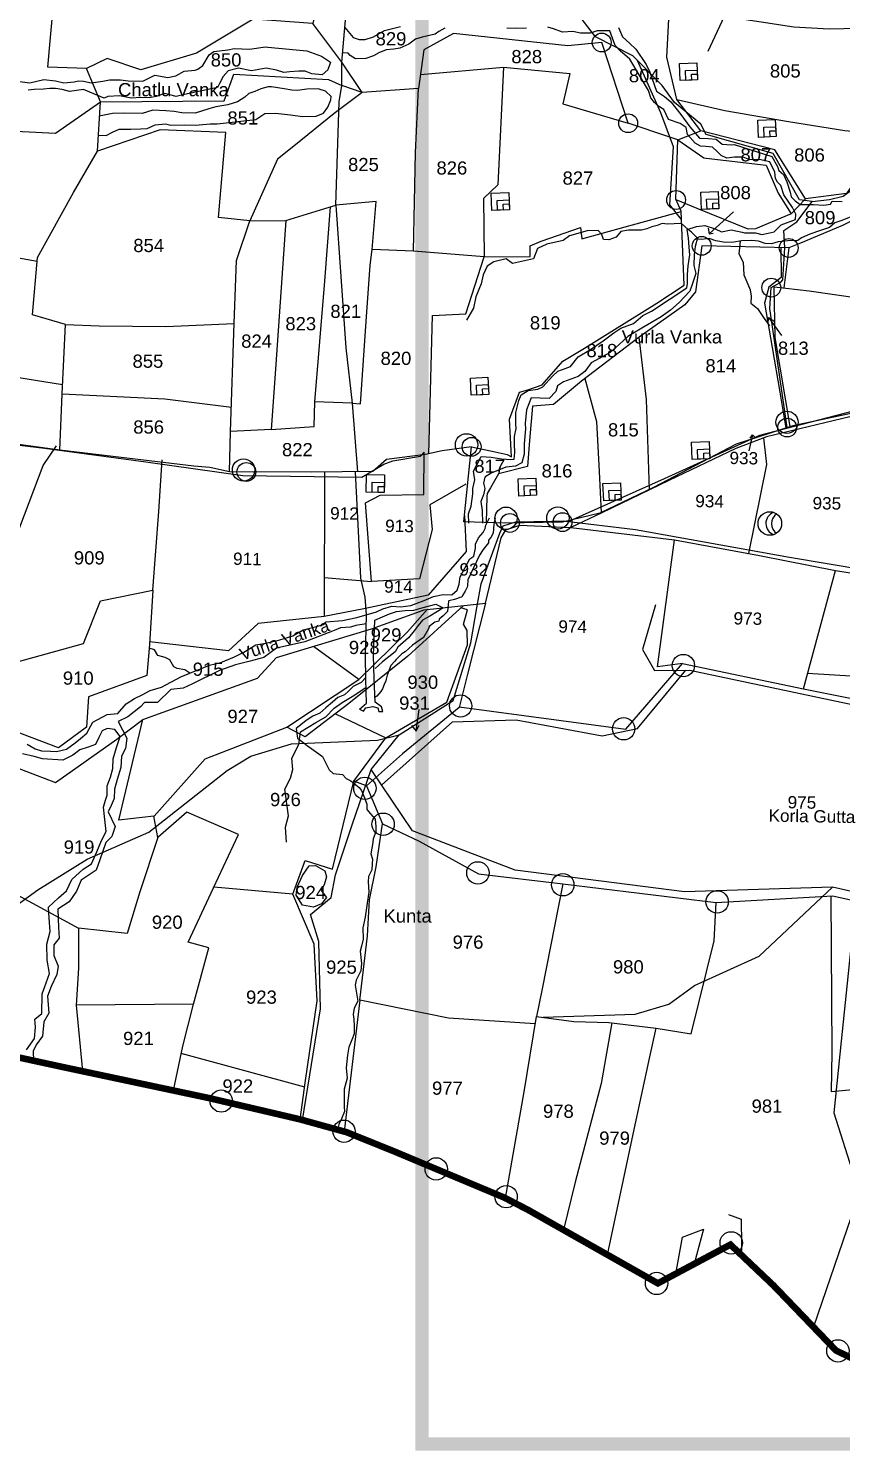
# Model space of a CAD drawing. Header units: inches. Extents: x 206739 to 240559, y 1587423 to 1599564.
# Drawn here: x 208575 to 209807, y 1587526 to 1589680 of the extents above; entities that cross this region are included whole.
import ezdxf

# ---------------------------------------------------------------- set-up
doc = ezdxf.new("R2010")
doc.units = ezdxf.units.IN
doc.header["$MEASUREMENT"] = 0
doc.linetypes.add('DASHED2', pattern=[0.375, 0.25, -0.125])
for name, color, linetype in [('BOUNDRY STONES', 240, 'Continuous'), ('PLOTS', 7, 'Continuous'), ('PLOTS NO', 7, 'Continuous'), ('ROADS', 1, 'Continuous'), ('STREAMS', 4, 'Continuous'), ('text2', 7, 'Continuous'), ('VILLAGE BOUNDRY', 5, 'Continuous'), ('wells', 7, 'Continuous')]:
    doc.layers.add(name, color=color, linetype=linetype)
doc.styles.get("Standard").update_dxf_attribs({"font": 'arial.ttf'})

msp = doc.modelspace()

# ---------------------------------------------------------------- linework, layer by layer
at = {"layer": 'BOUNDRY STONES'}
for centre in [(209443.31655, 1589658.53148), (209483.49369, 1589536.32934), (209556.03498, 1589420.14127), (209594.83243, 1589350.61567), (209726.61976, 1589347.37685), (209700.24168, 1589287.30927), (209724.22614, 1589075.32678), (209246.30889, 1589046.11626), (208905.15873, 1589008.13239), (209304.32241, 1588930.87514), (209384.04534, 1588932.12122)]:
    msp.add_circle(centre, 14.25059, dxfattribs=at)
at = {"layer": 'BOUNDRY STONES', "color": 1}
for centre in [(209723.98059, 1589083.34095), (209238.57853, 1589049.12945), (208900.86866, 1589011.08312), (209298.43428, 1588937.96205), (209376.94263, 1588938.3161), (209567.04369, 1588714.85531), (209229.64064, 1588653.67605), (209476.57394, 1588619.09567), (209084.60162, 1588528.97599), (209112.23298, 1588474.48216), (209255.80735, 1588400.80213), (209384.35941, 1588382.8108), (209618.1778, 1588356.85166), (208867.09869, 1588055.2576), (209052.98101, 1588009.45584), (209192.65374, 1587952.4132), (209298.59899, 1587910.35304), (209639.54952, 1587840.4038), (209526.49209, 1587779.03183), (209801.15881, 1587676.77857)]:
    msp.add_circle(centre, 16.92669, dxfattribs=at)
at = {"layer": 'PLOTS'}
for points in [[(209049.58039, 1589628.85845), (209062.16619, 1589774.32304), (209132.99594, 1589747.4934), (209230.25174, 1589717.61913), (209239.88215, 1589850.30497), (209197.99356, 1589906.04427), (209143.90345, 1589978.0196), (209111.15096, 1590024.66644)], [(208808.65529, 1589826.99449), (208904.90059, 1589825.76481), (208954.75218, 1589802.10459), (209016.0069, 1589729.72395), (209005.95572, 1589687.49154), (208915.58647, 1589693.81201), (208829.81142, 1589642.54941), (208745.0263, 1589617.40774), (208694.45141, 1589634.12647), (208662.75835, 1589619.36532), (208604.27498, 1589621.10979), (208617.54317, 1589767.79387)], [(209893.90533, 1589569.67118), (209872.73362, 1589519.77912), (209837.71744, 1589464.07262), (209814.35965, 1589430.12069), (209751.80721, 1589421.61628), (209705.36512, 1589495.79669), (209593.71869, 1589524.58337), (209557.32809, 1589572.2311), (209542.1451, 1589636.35832), (209546.3256, 1589723.26633)], [(208684.29643, 1589568.52605), (208871.31355, 1589570.01336), (208886.14649, 1589610.49838), (209029.58667, 1589602.61855), (209049.46245, 1589593.67689), (209049.58039, 1589628.85845), (209005.95572, 1589687.49154)], [(209558.84828, 1589511.35166), (209545.23832, 1589515.65484), (209483.49369, 1589536.32934), (209443.31655, 1589658.53148), (209392.22051, 1589653.73908), (209218.67782, 1589672.04079), (209174.13448, 1589647.32707), (209165.87439, 1589588.86381), (209080.641, 1589582.69446), (209049.58039, 1589628.85845)], [(208428.09933, 1589591.71576), (208415.56153, 1589516.3548), (208515.48641, 1589526.4276), (208616.02474, 1589521.20192), (208684.29643, 1589568.52605), (208662.75835, 1589619.36532)], [(209168.90486, 1589610.31288), (209294.60082, 1589621.19675), (209395.02558, 1589611.87464), (209384.60375, 1589565.92723), (209483.49369, 1589536.32934)], [(209294.60082, 1589621.19675), (209285.88333, 1589442.93654), (209264.47841, 1589422.33665), (209265.54965, 1589334.05741), (209335.23016, 1589334.39133), (209335.15138, 1589350.8305), (209351.4739, 1589357.56943), (209411.0065, 1589378.27796), (209413.4845, 1589361.18696), (209478.8219, 1589379.21078), (209563.83225, 1589402.66153)], [(209080.641, 1589582.69446), (209038.10765, 1589550.81707), (208977.07057, 1589501.72014), (208952.10609, 1589481.63924), (208910.52969, 1589388.31843), (208964.87926, 1589388.79258), (209024.01993, 1589406.98384), (209040.72751, 1589412.12298), (209045.74088, 1589568.95658), (209049.46245, 1589593.67689)], [(209080.641, 1589582.69446), (209049.46245, 1589593.67689)], [(209265.54965, 1589334.05741), (209158.0789, 1589342.77082), (209161.39531, 1589492.09386), (209165.87439, 1589588.86381)], [(208942.77606, 1589072.58307), (208881.23022, 1589069.28401), (208886.80128, 1589233.21675), (208890.03024, 1589328.23122), (208910.52969, 1589388.31843), (208862.96696, 1589393.31141), (208873.84386, 1589522.21214), (208774.45024, 1589526.42957), (208679.77868, 1589493.91059), (208684.29643, 1589568.52605)], [(209557.32809, 1589572.2311), (209630.09178, 1589555.45111), (209726.19979, 1589538.99325), (209811.56643, 1589525.51425), (209872.73362, 1589519.77912)], [(208588.05947, 1589326.99824), (208390.11137, 1589362.14763), (208395.91266, 1589397.92035), (208402.71759, 1589439.8818), (208415.56153, 1589516.3548)], [(209246.30889, 1589046.11626), (209281.72296, 1589038.57571), (209300.01429, 1589034.68102), (209306.46642, 1589031.10216), (209303.56062, 1589088.17362), (209318.89839, 1589129.00844), (209331.49004, 1589132.34021), (209352.99434, 1589140.06552), (209384.706, 1589176.11035), (209417.48331, 1589195.66726), (209462.85613, 1589224.01247), (209526.93483, 1589263.9768), (209568.06066, 1589291.05044), (209564.75112, 1589378.40766), (209563.82281, 1589402.91071), (209555.55661, 1589421.19966), (209558.84828, 1589511.35166), (209593.71869, 1589524.58337)], [(209558.84828, 1589511.35166), (209598.06316, 1589483.91036), (209601.55147, 1589483.21607), (209692.40223, 1589472.69621), (209710.77174, 1589430.43895), (209730.24127, 1589399.15215), (209751.80721, 1589421.61628)], [(208631.06793, 1589231.65004), (208581.01758, 1589245.95052), (208588.56897, 1589332.86221), (208643.26608, 1589431.48187), (208679.77868, 1589493.91059)], [(209065.29679, 1589112.24862), (209008.78983, 1589114.43364), (209023.75386, 1589296.89842), (209032.37372, 1589409.55341)], [(209158.0789, 1589342.77082), (209095.57567, 1589345.27669), (209101.90278, 1589417.55446), (209040.72751, 1589412.12298), (209055.90234, 1589195.90199), (209065.29679, 1589112.24862), (209078.19631, 1589111.36074), (209086.77114, 1589235.93928), (209092.65709, 1589321.45277), (209095.57567, 1589345.27669)], [(209730.24127, 1589399.15215), (209676.10677, 1589376.23352), (209665.37308, 1589375.67117), (209587.73133, 1589407.24969), (209556.03498, 1589420.14127)], [(208964.87926, 1589388.79258), (208948.91932, 1589156.73604), (208942.77606, 1589072.58307), (209007.55644, 1589076.77654), (209008.78983, 1589114.43364)], [(209833.43794, 1589394.2787), (209808.11317, 1589381.1736), (209744.31941, 1589354.71721), (209726.61976, 1589347.37685), (209719.15577, 1589286.93852)], [(209726.61976, 1589347.37685), (209594.83243, 1589350.61567), (209585.56523, 1589280.95953), (209569.11535, 1589261.04914), (209499.98077, 1589212.09089), (209412.66441, 1589145.68488), (209370.34951, 1589110.14901), (209338.56489, 1589107.59328), (209333.93106, 1589055.96445), (209330.7457, 1589016.35294), (209287.15089, 1589005.27034), (209274.93175, 1588984.08069), (209270.02871, 1588975.57814), (209269.31227, 1588970.89509), (209268.26337, 1588931.49891)], [(209714.51265, 1589347.67439), (209715.1753, 1589302.4351), (209696.65742, 1589288.19646), (209689.99219, 1589263.73966), (209701.51056, 1589196.6239), (209713.13883, 1589128.8678), (209722.06701, 1589074.62212)], [(209181.25968, 1589035.75548), (209186.93693, 1589244.88397), (209237.31212, 1589247.74691), (209265.54965, 1589334.05741)], [(209728.80663, 1589076.82167), (209706.14688, 1589211.68316), (209704.70862, 1589288.7227), (209757.44122, 1589282.21036), (209879.68523, 1589264.77522), (209943.83069, 1589259.00191), (209961.39446, 1589266.39884), (210026.28336, 1589257.28452), (210064.27229, 1589242.65297), (210092.88502, 1589204.24048), (210095.93383, 1589184.09109)], [(208626.08972, 1589126.57716), (208631.06793, 1589231.65004), (208681.91458, 1589229.241), (208783.28551, 1589228.54403), (208886.80128, 1589233.21675)], [(209515.86846, 1588981.43706), (209511.28463, 1589118.02837), (209499.98077, 1589212.09089)], [(208358.4341, 1589183.25817), (208626.74775, 1589140.466)], [(209417.97435, 1589149.7232), (209435.47658, 1589084.67611), (209439.37699, 1589008.81426), (209442.60315, 1588946.06637)], [(208622.79527, 1589041.27466), (208626.08972, 1589126.57716), (208781.59989, 1589118.77669), (208882.49126, 1589106.39108)], [(209854.28393, 1589103.47708), (209732.79553, 1589078.12348), (209646.84611, 1589050.073), (209521.93273, 1588984.3236), (209440.5133, 1588945.56869), (209384.04534, 1588932.12122), (209296.36379, 1588930.75074), (209234.50451, 1588932.39772), (209246.30889, 1589046.11626), (209201.93813, 1589040.09246), (209176.36358, 1589034.72859), (209117.37846, 1589027.05433), (209096.83525, 1589008.58537), (209003.78545, 1589007.71075), (208879.7564, 1589008.24099), (208849.5404, 1589015.00454), (208825.60028, 1589016.9271), (208622.79527, 1589041.27466), (208335.65403, 1589080.47838), (208119.00258, 1589102.05234), (208076.96116, 1589105.98489), (207837.93155, 1589111.86316), (207725.42084, 1589117.87449), (207725.42084, 1589117.87449)], [(209065.29679, 1589112.24862), (209073.59679, 1589008.36694)], [(209853.27485, 1589085.90014), (209831.65672, 1589094.66276), (209692.79227, 1589061.17632), (209646.70149, 1589043.75451), (209545.23165, 1588994.96715), (209443.48534, 1588946.39754), (209396.51771, 1588924.2163)], [(208879.7564, 1589008.24099), (208881.23022, 1589069.28401)], [(209666.25973, 1588884.75885), (209693.66917, 1589019.61381), (209688.95101, 1589059.72437)], [(208331.1389, 1588909.86816), (208443.21788, 1588908.30681), (208547.68893, 1588887.09262), (208597.1594, 1589017.66692), (208617.53849, 1589047.68872)], [(209023.06416, 1588848.30844), (209094.42406, 1588842.24314), (209085.35773, 1588961.16061), (209107.77925, 1588972.90864), (209173.75985, 1588973.85409), (209174.55508, 1589038.0974)], [(208547.68893, 1588887.09262), (208531.09889, 1588807.58531), (208521.55207, 1588767.16698), (208527.44814, 1588717.26481), (208536.29805, 1588714.37408), (208658.35561, 1588748.52366), (208684.39308, 1588812.83127), (208763.42582, 1588829.23132), (208772.68127, 1588948.42958), (208777.41185, 1589026.564)], [(209023.34058, 1589008.47124), (209022.96219, 1588789.22971)], [(209237.57456, 1588989.70073), (209183.21581, 1588958.4378), (209186.73641, 1588921.13217), (209167.39512, 1588846.23631), (209094.42406, 1588842.24314)], [(208515.11493, 1588630.38152), (208525.75838, 1588571.97455), (208615.94287, 1588537.51584), (208708.77252, 1588603.23606), (208748.19082, 1588633.06518), (208921.94336, 1588695.54195), (208950.7416, 1588727.15711), (209094.76863, 1588770.24876), (209174.36138, 1588799.47208), (209267.22126, 1588809.60529), (209290.88758, 1588908.4801), (209298.27219, 1588920.39381), (209319.16264, 1588927.6613), (209396.51771, 1588924.2163), (209553.823, 1588905.49168), (209682.41365, 1588881.78014), (209797.66451, 1588858.99919), (209922.7031, 1588839.17758)], [(209235.58975, 1588942.30274), (209237.78964, 1588887.41354), (209180.35804, 1588821.67439), (209082.8433, 1588800.60583), (209022.96219, 1588789.22971), (208922.87824, 1588778.34486), (208877.8545, 1588737.09774), (208758.49247, 1588750.9944)], [(209227.50086, 1588652.45153), (209480.03445, 1588618.66169), (209565.61628, 1588717.75241), (209527.78748, 1588712.96661), (209553.823, 1588905.49168)], [(209087.0913, 1588532.53188), (209111.1432, 1588475.02185), (209166.88919, 1588448.79188), (209256.85983, 1588399.22742), (209384.42829, 1588384.00553), (209616.75022, 1588355.82216), (209792.98665, 1588366.16104), (209911.3233, 1588340.3355), (209998.62637, 1588321.28265), (210126.63876, 1588365.44988), (210217.72387, 1588396.52924), (210262.7886, 1588396.7117), (210319.22637, 1588426.37676), (210344.12357, 1588443.18112), (210388.16081, 1588510.94076), (210405.96686, 1588541.11408), (210430.59934, 1588561.11425), (210561.82614, 1588623.74164), (210526.36097, 1588698.05385), (210464.13473, 1588722.576), (210469.11935, 1588753.62443), (210437.84745, 1588756.39605), (210450.83183, 1588843.27321)], [(209565.61628, 1588717.75241), (209748.79145, 1588679.62293), (209797.66451, 1588858.99919)], [(208763.42582, 1588829.23132), (208758.22255, 1588746.71374), (208754.09702, 1588699.89268), (208665.97431, 1588667.62678), (208662.80132, 1588621.39255), (208620.52152, 1588590.14775), (208515.11493, 1588630.38152), (208527.44814, 1588717.26481)], [(209234.21837, 1588806.0039), (209149.60209, 1588729.2397), (209060.52088, 1588657.33216), (208994.19581, 1588606.68064), (208966.35684, 1588621.56337)], [(209039.95307, 1588641.62481), (209116.21863, 1588605.33161), (209209.00523, 1588659.32769), (209239.96219, 1588746.21116), (209239.57383, 1588768.06905), (209233.96264, 1588777.51152), (209236.87757, 1588788.3591), (209239.85348, 1588799.4336), (209229.99465, 1588802.17213)], [(209267.22126, 1588809.60529), (209240.29608, 1588701.63092), (209227.27144, 1588651.56971), (209141.70983, 1588581.2501), (209087.0913, 1588532.53188), (209067.781, 1588539.82246), (209116.21863, 1588605.33161)], [(209075.26151, 1588693.77707), (209149.2368, 1588765.86613), (209179.55527, 1588800.03886)], [(208765.60232, 1588486.87035), (208842.87347, 1588573.48118), (208966.35684, 1588621.56337), (209075.26151, 1588693.77707), (209006.66537, 1588743.88902)], [(209748.79145, 1588679.62293), (209910.98805, 1588647.33625), (210026.61888, 1588624.3189), (210032.34459, 1588662.56134), (209885.06093, 1588670.99231), (209828.69036, 1588698.5308), (209755.14676, 1588702.9485)], [(208770.77277, 1588454.6562), (208764.99555, 1588486.79808), (208711.82889, 1588480.46605), (208748.19082, 1588633.06518)], [(208975.48152, 1588368.80634), (208994.38928, 1588419.56053), (209035.80761, 1588406.40584), (209067.781, 1588539.82246)], [(208824.91583, 1588201.86007), (208848.02941, 1588287.48177), (208816.84007, 1588295.90133), (208855.26488, 1588378.3034), (208892.99722, 1588459.22047), (208814.94409, 1588492.88307), (208770.77277, 1588454.6562), (208743.94705, 1588372.24538), (208724.36501, 1588308.99466), (208650.74239, 1588317.19425)], [(209342.63274, 1588172.21072), (209211.10118, 1588180.63547), (209077.17054, 1588208.28128), (209088.60318, 1588305.2455), (209091.74372, 1588360.03959), (209101.59691, 1588409.93505), (209111.1432, 1588475.02185)], [(208557.96671, 1588367.41791), (208650.74239, 1588317.19425), (208651.00409, 1588256.38512), (208647.31025, 1588200.45828), (208656.83877, 1588100.44246)], [(208986.45507, 1588027.50839), (208994.86938, 1588086.2397), (209012.16342, 1588206.95086), (209007.96022, 1588292.78654), (208975.48152, 1588368.80634), (208855.62142, 1588379.06801)], [(209384.42829, 1588384.00553), (209353.02834, 1588225.00832), (209344.44802, 1588183.48702), (209400.99456, 1588175.77568), (209454.28913, 1588174.28255), (209525.71448, 1588165.77952)], [(209452.00016, 1587822.37624), (209491.17718, 1588004.88509), (209516.33795, 1588122.09829), (209525.71448, 1588165.77952), (209578.91937, 1588157.25965), (209613.50739, 1588297.68423), (209616.75022, 1588355.82216)], [(209790.51052, 1588366.01578), (209792.00006, 1588129.23244), (209790.88349, 1588069.91455), (209862.29393, 1588076.4889)], [(208794.82348, 1588071.15626), (208808.80482, 1588138.45002), (208824.91583, 1588201.86007), (208647.31025, 1588200.45828)], [(209077.17054, 1588208.28128), (209053.19831, 1588009.04566)], [(209297.83472, 1587907.89394), (209326.03845, 1588069.12899), (209344.44802, 1588183.48702)], [(209458.80927, 1588173.74444), (209442.54536, 1588081.84442), (209403.33984, 1587932.37555), (209385.29285, 1587860.11966)], [(208993.44514, 1588076.2986), (208806.48157, 1588127.26795)], [(209865.26582, 1588007.88378), (209763.99219, 1587713.01395)]]:
    msp.add_lwpolyline(points, dxfattribs=at)
at = {"layer": 'PLOTS NO'}
for points in [[(209606.11374, 1589368.5379), (209643.05537, 1589402.35665)], [(209604.5002, 1589377.28503), (209606.11374, 1589368.5379), (209612.24535, 1589369.66897)], [(209695.3797, 1589232.41163), (209696.14779, 1589242.06773), (209705.69347, 1589235.96982)], [(209696.14779, 1589242.06773), (209715.62764, 1589214.94329)], [(209671.53884, 1589064.20883), (209666.25054, 1589039.98433)], [(209668.09396, 1589059.28319), (209671.53884, 1589064.20883), (209676.73507, 1589059.32631)], [(209162.45807, 1588615.64727), (209166.73536, 1588648.32775)], [(209155.10922, 1588623.9631), (209162.45807, 1588615.64727), (209166.94837, 1588624.54698)]]:
    msp.add_lwpolyline(points, dxfattribs=at)
at = {"layer": 'ROADS'}
for points in [[(209762.17944, 1589417.7758), (209742.89579, 1589420.19611), (209703.04411, 1589490.24317), (209601.67687, 1589519.06207), (209593.69051, 1589534.69529), (209553.72603, 1589567.70342), (209534.74993, 1589593.66534), (209490.71801, 1589638.27735), (209433.9306, 1589667.25102), (209395.50743, 1589716.99617), (209357.85254, 1589766.68425), (209335.67678, 1589878.59594), (209326.80009, 1589945.96064), (209306.31417, 1589989.60396), (209265.38467, 1590023.45538), (209229.50039, 1590042.98475), (209185.80206, 1590084.1537), (209110.61724, 1590188.56356), (209049.20992, 1590258.63628)], [(210316.73474, 1590136.02918), (210315.79957, 1590016.80901), (210316.49961, 1589970.07178), (210331.4406, 1589915.09991), (210306.91003, 1589872.80386), (210288.24628, 1589860.21401), (210196.44533, 1589821.63365), (210117.90252, 1589784.13698), (210048.84104, 1589742.85782), (209994.24643, 1589702.65015), (209963.071, 1589687.60978), (209920.30338, 1589682.02252), (209787.89636, 1589678.62244), (209734.14391, 1589681.91024), (209628.74958, 1589698.21617), (209603.87358, 1589645.04925)], [(209724.22614, 1589075.32678), (209697.8122, 1589255.46827), (209700.24168, 1589287.30927), (209710.22126, 1589292.95792), (209714.64494, 1589295.46182), (209717.84591, 1589299.23956), (209720.88193, 1589347.51786), (209718.97099, 1589373.99774), (209738.76637, 1589387.09561), (209762.17944, 1589417.7758), (209788.53834, 1589420.83766), (209809.2766, 1589425.82522), (209822.63564, 1589435.87436), (209851.90661, 1589479.31124), (209885.06573, 1589533.77298), (209899.63272, 1589571.21603), (209920.30338, 1589682.02252), (209936.72643, 1589694.96968), (209965.99309, 1589698.21022), (210058.56456, 1589760.56652), (210086.03939, 1589777.54317), (210105.06586, 1589778.56116)], [(209564.28696, 1589390.65918), (209546.34367, 1589412.78022), (209552.24436, 1589500.76498), (209532.67084, 1589552.2569), (209497.49195, 1589631.41416)], [(207719.37147, 1589112.40888), (208004.43757, 1589103.30966), (208173.45875, 1589095.17633), (208422.00023, 1589065.51263), (208599.57107, 1589044.31935), (208752.83387, 1589023.53677), (208899.66867, 1589002.98376), (209080.13787, 1589000.21872), (209113.46122, 1589020.03491), (209127.11635, 1589025.02631), (209168.87278, 1589031.99241), (209174.55508, 1589038.0974)], [(208362.78392, 1588162.56481), (208460.64223, 1588282.48147), (208589.264, 1588375.39868), (208664.20006, 1588421.7368), (208757.61946, 1588462.55228), (208875.92441, 1588555.94356), (208911.78863, 1588577.43916), (208973.65702, 1588596.50313), (209103.7651, 1588602.0774), (209136.51745, 1588609.89374), (209218.33976, 1588661.70854), (209244.96817, 1588749.19269), (209254.33432, 1588802.35167), (209260.7253, 1588838.62465), (209288.88715, 1588915.27222), (209294.25199, 1588926.30419), (209313.35295, 1588932.53197), (209395.0667, 1588934.20204), (209538.21644, 1588998.02267), (209682.66192, 1589063.63006), (209824.95142, 1589100.6075), (209856.43761, 1589102.22422), (209872.08815, 1589062.47915), (210016.75743, 1589081.77039)], [(209385.04516, 1588933.99722), (209494.51977, 1588920.96606), (209727.57301, 1588879.09766), (210013.09935, 1588830.93846), (210034.43295, 1588826.41206), (209996.11873, 1588924.24044), (209990.27821, 1588969.05178)], [(209524.997, 1588806.62595), (209505.11121, 1588739.42907), (209523.28448, 1588707.33012), (209576.65963, 1588707.81459), (209913.58848, 1588636.44652), (210093.05521, 1588603.72963), (210085.06151, 1588559.88063), (210260.70435, 1588552.6996), (210381.44718, 1588536.99633), (210376.98468, 1588502.68407), (210321.6577, 1588437.35218), (210269.22044, 1588411.89427), (210191.31677, 1588400.61285), (209998.56911, 1588332.32756), (209792.73081, 1588378.96214), (209568.71248, 1588371.97026), (209312.09192, 1588405.02058), (209156.96656, 1588464.45899), (209093.91817, 1588557.32462), (209136.51745, 1588609.89374)], [(209109.85892, 1588533.84506), (209217.43541, 1588629.56431), (209313.61091, 1588632.74973), (209443.80285, 1588608.54089), (209497.36283, 1588619.7735), (209570.56694, 1588707.75929)], [(208990.1925, 1588026.47453), (209017.51276, 1588194.90964), (209014.74332, 1588296.97881), (209002.43425, 1588337.78708), (209033.80742, 1588363.78596), (209040.19336, 1588397.93477), (209065.18845, 1588473.52154), (209093.91817, 1588557.32462)], [(209354.76606, 1588182.07993), (209493.87772, 1588186.63564), (209545.15542, 1588202.00671), (209583.81233, 1588230.17396), (209681.97044, 1588274.91042), (209792.73081, 1588378.96214)], [(209829.15327, 1588370.71029), (209806.09847, 1588146.04019), (209794.97038, 1588037.59647), (209822.36047, 1587951.64626), (209918.0553, 1587881.58567), (210085.27911, 1587744.17629)], [(209635.44557, 1587883.51465), (209654.78769, 1587876.28463), (209655.07182, 1587838.03063), (209655.19282, 1587821.73881)], [(209555.70124, 1587793.69312), (209565.78249, 1587849.28513), (209597.69475, 1587860.96353), (209583.35486, 1587808.44542)]]:
    msp.add_lwpolyline(points, dxfattribs=at)
at = {"layer": 'STREAMS'}
for points in [[(209205.96699, 1589680.43423), (209196.70846, 1589675.21792), (209190.94995, 1589671.45602), (209171.2786, 1589666.74217), (209161.24486, 1589663.57012), (209151.15707, 1589656.01433), (209137.54567, 1589649.93065), (209128.3692, 1589648.40749), (209116.6194, 1589647.70294), (209105.9496, 1589643.12156), (209097.81612, 1589638.64253), (209085.98427, 1589634.24488), (209070.53608, 1589633.62177), (209062.46442, 1589639.06146), (209059.54901, 1589642.63366), (209050.76867, 1589642.74067)], [(209054.30616, 1589681.22743), (209067.05846, 1589666.30043), (209076.03165, 1589662.91234), (209085.30392, 1589663.06572), (209097.73332, 1589667.09654), (209114.57225, 1589676.81998), (209138.63777, 1589682.64369)], [(209242.16754, 1588930.78464), (209241.61034, 1588944.5988), (209245.75754, 1588956.29661), (209248.01192, 1588974.83636), (209248.36938, 1588983.15276), (209251.30794, 1588996.18545), (209249.1585, 1589009.41695), (209260.74571, 1589031.33109), (209275.79776, 1589030.32397), (209291.36683, 1589027.95401), (209305.49676, 1589026.90965), (209310.55999, 1589027.34449), (209311.75615, 1589037.77025), (209311.01473, 1589050.4239), (209311.25147, 1589061.73336), (209313.75675, 1589074.05674), (209313.48744, 1589080.7336), (209313.25492, 1589097.98444), (209317.60307, 1589116.14741), (209321.16992, 1589125.05449), (209332.00521, 1589131.25681), (209346.68747, 1589133.69389), (209354.39696, 1589137.23341), (209368.76195, 1589153.26371), (209376.76525, 1589160.96604), (209388.15455, 1589164.88461), (209396.12238, 1589167.7427), (209407.86677, 1589182.42464), (209426.57703, 1589193.7874), (209445.46221, 1589206.54091), (209461.62827, 1589218.60399), (209472.19592, 1589225.71797), (209491.53448, 1589232.95505), (209505.58692, 1589245.28301), (209518.7279, 1589251.57833), (209572.08272, 1589287.07464), (209573.2061, 1589293.57706), (209573.12861, 1589306.94933), (209574.20405, 1589320.36811), (209576.76337, 1589337.0753), (209576.06839, 1589348.5778), (209574.61931, 1589362.07641), (209572.92776, 1589375.38358), (209586.83482, 1589379.86488), (209599.70039, 1589381.53689), (209615.3809, 1589376.4041), (209625.0386, 1589371.72023), (209639.23203, 1589374.82944), (209656.00029, 1589371.35478), (209659.74511, 1589370.1222), (209676.28468, 1589370.52525), (209686.08945, 1589367.92284), (209695.25664, 1589369.67624), (209704.64503, 1589371.66918), (209715.06409, 1589382.46695), (209736.68976, 1589390.25752), (209737.50836, 1589398.59251), (209732.47893, 1589408.76711), (209719.23908, 1589427.68508), (209714.50362, 1589442.02255), (209709.45729, 1589446.89242), (209706.44901, 1589452.76696), (209705.37663, 1589462.17876), (209698.02878, 1589477.95296), (209681.73078, 1589481.21592), (209667.65672, 1589480.87885), (209657.56558, 1589484.85345), (209644.39522, 1589485.014), (209632.68241, 1589483.38854), (209624.4267, 1589487.66773), (209618.41166, 1589493.65161), (209611.23441, 1589499.81917), (209601.24558, 1589501.26119), (209593.15703, 1589501.39616), (209584.66137, 1589505.89629), (209573.1914, 1589519.13842), (209571.14102, 1589529.89441), (209562.34971, 1589535.99692), (209544.54773, 1589542.19715), (209537.46944, 1589557.36258), (209528.24502, 1589562.75572), (209523.42005, 1589567.86514), (209517.58907, 1589575.00951), (209514.11066, 1589585.68981), (209485.86602, 1589633.20933), (209471.26247, 1589645.99569), (209463.77115, 1589654.22612), (209455.44686, 1589676.42163), (209436.29084, 1589676.11019), (209426.02646, 1589672.92885), (209411.03012, 1589672.55458), (209399.3808, 1589675.08264), (209383.94175, 1589674.22928), (209370.11507, 1589679.20622), (209361.69371, 1589681.86449)], [(209329.52723, 1589680.34462), (209314.07889, 1589679.72151), (209299.74632, 1589680.06585)], [(209468.76237, 1589681.42108), (209474.86239, 1589667.10812), (209485.39874, 1589657.82712), (209495.06188, 1589648.29029), (209510.60594, 1589625.39138), (209516.15845, 1589613.70344), (209526.16881, 1589585.10834), (209538.6635, 1589576.56808), (209548.04384, 1589568.56401), (209563.38207, 1589549.77066), (209576.99288, 1589531.01455), (209591.60727, 1589513.73612), (209605.09659, 1589513.39791), (209616.63647, 1589512.09864), (209625.77845, 1589504.52608), (209640.17669, 1589503.56272), (209644.13776, 1589503.94306), (209701.0657, 1589486.06506), (209709.84804, 1589470.97792), (209711.64069, 1589464.87371), (209718.5149, 1589458.7538), (209723.59956, 1589447.70879), (209728.67447, 1589431.68824), (209730.27317, 1589424.91441), (209736.25623, 1589418.97917), (209743.99493, 1589413.33536), (209752.17321, 1589413.22405), (209764.33034, 1589413.05261), (209779.82241, 1589412.354), (209789.92349, 1589413.86436), (209792.61307, 1589418.38468), (209807.51855, 1589417.93708)], [(208553.70343, 1589600.73897), (208576.90575, 1589597.56045), (208598.2604, 1589602.31765), (208615.85131, 1589600.35281), (208628.5306, 1589597.57272), (208644.12954, 1589599.02479), (208651.06486, 1589600.74455), (208658.50256, 1589600.22173), (208669.9478, 1589597.39186), (208687.7677, 1589599.96207), (208697.99407, 1589601.81464), (208714.67105, 1589602.07585), (208725.86089, 1589600.47002), (208748.05746, 1589599.9083), (208766.42678, 1589609.2894), (208786.3465, 1589605.77279), (208798.40728, 1589608.11076), (208810.68079, 1589615.39454), (208827.32464, 1589616.47729), (208831.79173, 1589618.0975), (208838.98918, 1589623.53082), (208848.86662, 1589640.09646), (208855.88322, 1589644.90529), (208877.00244, 1589647.40291), (208886.59514, 1589649.64127), (208909.9286, 1589648.31953), (208934.28916, 1589652.18218), (208937.82716, 1589651.29633), (208996.83857, 1589645.98697), (209018.91285, 1589637.66823), (209032.7662, 1589629.01795), (209028.29721, 1589617.32628), (209019.70993, 1589609.74419), (209004.17491, 1589611.09098), (208994.13746, 1589614.96176), (208984.57457, 1589615.23382), (208970.77644, 1589614.34837), (208961.60864, 1589612.99191), (208950.59799, 1589616.49454), (208935.31237, 1589619.82473), (208913.04496, 1589615.6633), (208892.98177, 1589619.61568), (208877.37543, 1589615.88079), (208869.84306, 1589607.2958), (208864.10852, 1589595.26391), (208861.40228, 1589590.3931), (208811.57114, 1589579.99571), (208798.84596, 1589576.79105), (208781.65561, 1589581.48043), (208768.56639, 1589577.01892), (208757.66244, 1589574.92286), (208745.40822, 1589575.46377), (208730.52965, 1589574.24252), (208713.18236, 1589577.68339), (208695.18233, 1589576.75031), (208689.48654, 1589574.03623), (208658.42816, 1589587.22535), (208637.08657, 1589584.32219), (208626.06601, 1589587.28751), (208616.15771, 1589588.72392), (208607.22539, 1589588.75706), (208597.80023, 1589587.98346), (208583.50764, 1589587.40696), (208574.54111, 1589586.64013)], [(208680.58272, 1589518.39441), (208692.8913, 1589517.60053), (208702.37681, 1589522.71451), (208712.53364, 1589527.2104), (208729.97679, 1589527.26874), (208744.60722, 1589527.64384), (208754.69617, 1589528.48089), (208767.18351, 1589533.93103), (208782.63079, 1589535.41436), (208790.45836, 1589533.57942), (208810.91184, 1589533.75925), (208828.14852, 1589533.59424), (208850.26166, 1589535.34644), (208860.81532, 1589535.34203), (208919.46449, 1589542.0799), (208933.09481, 1589551.23215), (208949.01531, 1589551.65928), (208971.74039, 1589548.91981), (208990.13894, 1589546.65105), (209010.80737, 1589546.83955), (209021.81553, 1589551.58485), (209028.3326, 1589560.88033), (209033.28388, 1589571.61809), (209033.5061, 1589576.78853), (209024.99731, 1589584.83276), (209013.87516, 1589588.25527), (208996.87075, 1589587.99954), (208982.73967, 1589585.92412), (208974.10393, 1589586.43605), (208962.61218, 1589588.33822), (208943.10389, 1589591.42247), (208938.15831, 1589591.22299), (208926.85725, 1589588.40146), (208917.97331, 1589584.38702), (208908.61615, 1589581.42888), (208902.80317, 1589576.03287), (208891.69265, 1589568.4877), (208877.2181, 1589564.24781), (208859.02741, 1589561.36341), (208848.38869, 1589558.1385), (208827.7563, 1589551.71465), (208807.4918, 1589552.18768), (208795.99155, 1589554.30453), (208783.03793, 1589555.07245), (208763.29305, 1589556.20629), (208747.33932, 1589551.26156), (208719.54031, 1589551.64571), (208702.55322, 1589550.96053), (208682.24682, 1589547.13054)], [(209819.73519, 1589394.00361), (209805.38284, 1589388.35112), (209796.44681, 1589385.34358), (209788.33218, 1589378.39857), (209774.81768, 1589373.88281), (209758.70096, 1589368.15915), (209746.06519, 1589362.74577), (209740.26127, 1589358.76163), (209725.49304, 1589357.94533), (209710.7337, 1589356.90882), (209700.47419, 1589353.84795), (209690.95483, 1589354.34635), (209680.6672, 1589357.46081), (209670.67124, 1589358.82235), (209655.02075, 1589357.97051), (209643.60524, 1589356.18651), (209631.02483, 1589355.89964), (209616.272, 1589358.16931), (209605.97548, 1589361.50408), (209594.5422, 1589360.16055), (209590.0955, 1589360.86356), (209579.2854, 1589371.45706), (209574.27328, 1589375.22555), (209564.25629, 1589384.41802), (209553.15839, 1589383.97038), (209542.94841, 1589383.55856), (209534.69126, 1589384.3355), (209527.4649, 1589381.60205), (209519.10211, 1589379.48876), (209511.66283, 1589376.52475), (209503.53083, 1589374.19878), (209495.06954, 1589374.52348), (209483.74084, 1589374.28856), (209472.47457, 1589372.50216), (209465.26772, 1589363.77563), (209454.09978, 1589359.55128), (209446.06465, 1589360.33712), (209443.31019, 1589367.99587), (209438.18569, 1589373.78304), (209421.20912, 1589373.2618), (209394.60237, 1589365.97276), (209384.89154, 1589358.69923), (209360.2199, 1589353.04219), (209346.25591, 1589346.48507), (209340.21411, 1589330.9237), (209308.18872, 1589323.79018), (209298.57148, 1589330.72811), (209280.07901, 1589326.20827), (209269.66636, 1589319.7944), (209263.75702, 1589306.45836), (209260.52005, 1589293.00808), (209252.81974, 1589273.60941), (209249.07794, 1589256.14285), (209238.47321, 1589237.95552)], [(209588.65135, 1589362.8201), (209584.88492, 1589349.81377), (209583.24136, 1589337.36918), (209582.9603, 1589320.69473), (209585.81966, 1589308.90783), (209580.95898, 1589293.47695), (209576.89132, 1589281.75551), (209560.88291, 1589264.9228), (209547.3007, 1589252.94878), (209533.3942, 1589243.10415), (209506.57298, 1589227.36665), (209482.83332, 1589213.07863), (209469.96518, 1589201.13342), (209456.39256, 1589188.92178), (209427.45524, 1589173.47193), (209417.93443, 1589160.15489), (209407.74984, 1589152.60273), (209396.45979, 1589148.81475), (209385.4271, 1589144.56098), (209376.13692, 1589138.4732), (209373.61633, 1589130.04), (209363.56595, 1589119.16062), (209336.2628, 1589120.56893), (209329.60371, 1589102.44699), (209327.59118, 1589081.41793), (209327.9171, 1589073.33755), (209325.70676, 1589050.73303), (209325.85381, 1589035.26608), (209322.34458, 1589021.79401), (209312.75887, 1589017.1226), (209298.29816, 1589015.11103), (209275.93839, 1589006.45998), (209266.18191, 1589000.11533), (209264.16613, 1588990.98832), (209266.38648, 1588983.22241), (209264.38986, 1588973.62011), (209260.03236, 1588963.44647), (209262.48278, 1588949.97678), (209262.77844, 1588930.53713)], [(209652.85074, 1589358.52691), (209652.40794, 1589351.88598), (209651.2954, 1589338.35841), (209657.72219, 1589325.8445), (209658.11273, 1589316.1622), (209658.50328, 1589306.47984), (209664.76037, 1589292.42584), (209668.1778, 1589284.04831), (209669.51431, 1589274.40411), (209669.23344, 1589263.74853), (209679.27295, 1589255.63811), (209689.62581, 1589240.32009), (209697.65093, 1589229.28992)], [(209076.4569, 1588648.77169), (209087.14453, 1588657.65216), (209086.23055, 1588694.01315), (209085.34694, 1588729.16542), (209087.20843, 1588791.92408), (209084.98416, 1588818.24621), (209078.71019, 1588847.24977), (209075.00887, 1588918.51569), (209070.38279, 1589007.6584)], [(208573.03264, 1588595.57084), (208585.07158, 1588588.74267), (208594.96753, 1588585.81368), (208608.54753, 1588585.16147), (208617.37957, 1588584.64175), (208632.54823, 1588588.42715), (208645.97343, 1588597.94403), (208653.82408, 1588604.61409), (208663.65428, 1588612.41298), (208672.48477, 1588629.31572), (208694.17712, 1588640.70451), (208710.4039, 1588642.48382), (208723.01586, 1588656.67511), (208735.52656, 1588664.9873), (208747.39812, 1588670.37002), (208759.58436, 1588676.92347), (208776.75484, 1588682.21507), (208806.00461, 1588697.7729), (208849.18402, 1588715.29246), (208866.33951, 1588719.49635), (208887.13819, 1588728.13656), (208901.5239, 1588735.01245), (208919.21584, 1588746.21865), (208934.65661, 1588748.9524), (208955.76616, 1588753.83817), (208975.39699, 1588760.06147), (208991.13176, 1588768.97618), (209009.22893, 1588773.35137), (209022.43358, 1588777.06087), (209025.87944, 1588780.93813), (209050.82313, 1588782.98957), (209072.30172, 1588787.49403), (209102.11515, 1588796.35412), (209111.95465, 1588800.87125), (209125.34712, 1588804.57752), (209138.8499, 1588803.78293), (209154.281, 1588805.95451), (209174.30649, 1588813.2958), (209188.68237, 1588819.60952), (209203.25463, 1588822.4916), (209216.38838, 1588822.07827), (209224.57762, 1588828.87329), (209227.55058, 1588838.00746), (209229.05449, 1588849.04143), (209243.8153, 1588876.67144), (209249.89179, 1588880.691), (209251.97479, 1588892.65226), (209252.08113, 1588898.83646), (209256.9373, 1588908.31315), (209263.83532, 1588916.44253), (209266.56906, 1588922.58154), (209267.96984, 1588927.61875), (209273.5992, 1588938.3943)], [(209282.14682, 1588938.66968), (209279.9038, 1588929.08717), (209278.7228, 1588915.33616), (209275.40186, 1588908.97927), (209272.11644, 1588904.69683), (209271.65448, 1588900.97652), (209263.91816, 1588890.54527), (209258.10295, 1588881.96745), (209240.78967, 1588844.95664), (209240.14874, 1588835.78571), (209239.63632, 1588833.65708), (209236.55602, 1588827.41642), (209232.27019, 1588820.79389), (209231.63905, 1588818.6673), (209228.53173, 1588817.77079), (209224.70502, 1588816.53035), (209220.39652, 1588814.942), (209211.91896, 1588812.95034), (209211.43716, 1588812.60237), (209209.84458, 1588796.67388), (209207.42195, 1588794.1031), (209202.95798, 1588790.37998), (209197.28245, 1588785.37144), (209196.39315, 1588782.06179), (209190.77903, 1588780.61464), (209182.01572, 1588774.23359), (209181.00332, 1588770.64383), (209173.55231, 1588757.48255), (209166.82149, 1588753.04197), (209156.81385, 1588745.99978), (209145.59001, 1588735.50959), (209140.59598, 1588732.55788), (209136.14607, 1588728.07807), (209132.08284, 1588723.97125), (209129.75624, 1588721.35337), (209123.75635, 1588715.19154), (209118.33525, 1588700.13847), (209117.09036, 1588694.08475), (209116.29089, 1588691.8203), (209113.71889, 1588685.97922), (209111.13367, 1588679.37898), (209108.78765, 1588675.62233), (209102.96478, 1588668.69806), (209101.23125, 1588667.39889), (209100.84131, 1588666.83608)], [(209076.4569, 1588648.77169), (209082.4253, 1588645.66249), (209085.8834, 1588650.65407), (209096.76323, 1588652.99253), (209104.07067, 1588650.70213), (209105.66128, 1588645.1426), (209111.92218, 1588645.03494), (209109.6403, 1588652.41033), (209100.36663, 1588659.42482), (209098.81389, 1588695.20266), (209097.91976, 1588730.29137), (209099.82834, 1588783.71935), (209111.29988, 1588788.44051), (209121.84826, 1588793.17754), (209132.38063, 1588796.99259), (209145.64068, 1588798.30158), (209158.57704, 1588798.69392), (209173.12107, 1588803.05485), (209191.97883, 1588807.64894), (209202.96831, 1588802.23418), (209194.55837, 1588796.53817), (209183.04984, 1588789.66588), (209171.85954, 1588783.40288), (209165.56691, 1588775.51869), (209159.27444, 1588767.63451), (209150.467, 1588756.7195), (209134.52816, 1588742.85321), (209130.40056, 1588735.54655), (209111.34207, 1588720.69435), (209100.08323, 1588710.43635)], [(209086.80333, 1588778.2665), (209071.03199, 1588775.6201), (209062.673, 1588772.85903), (209047.90641, 1588772.07552), (209037.86059, 1588767.89106), (209035.44495, 1588766.88486), (208993.87985, 1588750.65052), (208950.86112, 1588741.10689), (208931.3535, 1588727.17826), (208908.99388, 1588721.26), (208888.58174, 1588715.8572), (208864.24043, 1588707.43383), (208822.27691, 1588686.73863), (208809.61035, 1588680.49185), (208790.57832, 1588678.65893), (208770.30961, 1588659.10412), (208751.03596, 1588658.77212), (208744.94387, 1588652.24243), (208725.75145, 1588637.31322), (208711.01319, 1588630.26878), (208723.84536, 1588604.68169), (208721.92245, 1588589.45551), (208716.07142, 1588577.61407), (208715.09735, 1588560.57678), (208709.46425, 1588542.09714), (208705.22802, 1588527.57422), (208704.98851, 1588513.646), (208700.15071, 1588502.78231), (208695.87834, 1588493.18833), (208706.56335, 1588470.98291), (208701.31943, 1588455.81383), (208692.19855, 1588447.0142), (208683.10742, 1588420.63271), (208677.71088, 1588404.97254), (208654.62805, 1588389.79536), (208648.03273, 1588373.32267), (208636.45596, 1588356.93558), (208619.65654, 1588345.9459), (208620.48161, 1588318.20701), (208621.53061, 1588301.93454), (208613.71536, 1588291.78554), (208613.43593, 1588275.53592), (208619.79064, 1588259.62316), (208618.2455, 1588247.04425), (208609.2971, 1588228.95336), (208603.72673, 1588214.12164), (208605.94449, 1588188.54085), (208598.40436, 1588175.06986), (208596.36361, 1588153.69405), (208586.83075, 1588140.25738), (208582.34791, 1588130.7145), (208582.81815, 1588116.36604)], [(208819.31396, 1588703.17302), (208811.69098, 1588708.54663), (208800.35494, 1588710.59963), (208795.43704, 1588713.16157), (208789.20701, 1588723.5912), (208782.23986, 1588727.22071), (208771.12114, 1588729.88928), (208765.89637, 1588738.65005), (208757.71891, 1588740.99784)], [(209086.16213, 1588696.73517), (209078.85858, 1588689.19676), (209066.7794, 1588682.93745), (209060.38992, 1588676.58036), (209053.61463, 1588670.6218), (209043.72731, 1588666.28456), (209035.76152, 1588659.56262), (209032.56309, 1588656.86363), (209025.68834, 1588651.06236), (209016.40918, 1588642.57664), (209005.73369, 1588638.05696), (208995.80931, 1588631.56465), (208987.64732, 1588624.84608), (208980.29371, 1588619.48542), (208982.38508, 1588604.82573), (208992.45929, 1588597.20566), (208997.85406, 1588593.1251), (209004.28243, 1588588.57567), (209011.19755, 1588583.68177), (209020.31797, 1588577.22715), (209030.63466, 1588556.88293), (209036.62243, 1588551.29285), (209050.53219, 1588549.87779), (209056.31366, 1588543.70335), (209063.12664, 1588540.45069), (209076.15724, 1588530.34725), (209079.6113, 1588525.78059), (209083.93179, 1588514.536), (209087.55884, 1588505.0962), (209087.35633, 1588496.83991), (209092.93839, 1588490.4729), (209100.25274, 1588482.13001), (209101.05319, 1588471.21935), (209101.10789, 1588462.98774), (209097.39089, 1588452.27332), (209096.51514, 1588446.99722), (209093.65035, 1588429.73777), (209096.06829, 1588421.76169), (209095.75418, 1588414.90817), (209095.32093, 1588405.45506), (209090.31617, 1588395.40477), (209089.39325, 1588387.38586), (209090.50492, 1588371.78722), (209088.05814, 1588355.12511), (209084.91963, 1588333.75242), (209081.33241, 1588317.81065), (209082.01625, 1588300.67389), (209079.27703, 1588289.74677), (209077.41633, 1588282.32416), (209079.6121, 1588263.59051), (209078.63528, 1588252.43708), (209071.32626, 1588238.25696), (209069.82486, 1588230.83596), (209072.30744, 1588215.58559), (209073.81994, 1588206.29436), (209068.439, 1588196.0552), (209066.69761, 1588186.09072), (209067.75351, 1588179.01769), (209068.16621, 1588168.64827), (209068.63077, 1588156.97606), (209064.66996, 1588147.93568), (209060.15823, 1588136.64703), (209058.37978, 1588124.52752), (209056.28213, 1588105.48335), (209057.77838, 1588089.78007), (209053.17569, 1588073.20181), (209053.23159, 1588053.26189), (209053.25033, 1588046.57777), (209053.97338, 1588039.33534), (209049.26882, 1588028.24601), (209045.38948, 1588019.49409), (209043.2597, 1588011.79491)], [(208965.7578, 1588447.27492), (208964.2099, 1588470.26355), (208969.03756, 1588487.32123), (208963.58052, 1588527.84118), (208971.96244, 1588544.43548), (208975.42829, 1588557.63566), (208973.77476, 1588574.48135), (208984.49721, 1588595.31854), (208987.09737, 1588614.67836), (209010.35824, 1588628.73348), (209025.66508, 1588637.39645), (209038.32163, 1588650.20759), (209050.30021, 1588659.16245), (209068.07437, 1588669.3313), (209086.52983, 1588682.10696)], [(208572.00211, 1588132.68886), (208584.02093, 1588149.93352), (208585.81239, 1588167.35399), (208584.52853, 1588179.40418), (208595.11519, 1588187.73497), (208595.84051, 1588217.51742), (208599.20116, 1588227.03654), (208606.68983, 1588248.24839), (208603.55652, 1588268.82934), (208602.68795, 1588292.68021), (208607.92905, 1588312.10773), (208606.5684, 1588332.13626), (208605.43189, 1588348.86544), (208620.74822, 1588362.87016), (208632.64356, 1588373.74684), (208640.62766, 1588391.04627), (208657.73073, 1588406.5009), (208670.66128, 1588414.79138), (208678.45778, 1588432.90091), (208685.78684, 1588449.92469), (208692.83406, 1588463.29986), (208690.80497, 1588481.63733), (208688.7199, 1588500.48072), (208691.95738, 1588510.96629), (208694.30099, 1588518.55677), (208694.25189, 1588532.84738), (208699.3793, 1588545.9541), (208702.79849, 1588558.87736), (208703.47716, 1588573.5503), (208708.25675, 1588590.67092), (208714.0482, 1588607.22833), (208705.74582, 1588618.16794), (208694.25841, 1588619.42961), (208686.52935, 1588616.15737), (208681.66627, 1588606.02561), (208676.44348, 1588595.14442), (208665.43011, 1588591.40738), (208652.75198, 1588587.10546), (208642.41213, 1588579.03397), (208627.15265, 1588571.63483), (208596.3931, 1588573.81453), (208583.44717, 1588577.01665), (208566.25447, 1588581.1431)], [(208990.35137, 1588396.79924), (208999.98552, 1588411.37544), (209009.75445, 1588411.95704), (209024.00073, 1588403.71649), (209026.72284, 1588394.6746), (209022.75993, 1588382.57116), (209018.36563, 1588374.40129), (209026.43816, 1588363.64332), (209019.01834, 1588354.15117), (209006.91111, 1588348.81895), (208990.19588, 1588351.72992), (208980.32241, 1588366.89149), (208982.27988, 1588379.32044), (208990.35137, 1588396.79924)]]:
    msp.add_lwpolyline(points, dxfattribs=at)
at = {"layer": 'text2', "color": 5, "const_width": 20}
msp.add_lwpolyline([(209171.15179, 1598145.63678), (223724.95897, 1598145.63678), (223724.95897, 1587535.8486), (209171.15179, 1587535.8486)], close=True, dxfattribs=at)
at = {"layer": 'VILLAGE BOUNDRY', "linetype": 'DASHED2', "ltscale": 50}
msp.add_lwpolyline([(209936.41914, 1587611.10318, 10, 10, 0), (209798.32113, 1587677.29106, 10, 10, 0), (209703.43321, 1587776.03198, 10, 10, 0), (209638.29159, 1587837.75239, 10, 10, 0), (209528.41812, 1587779.13846, 10, 10, 0), (209331.23612, 1587890.70531, 10, 10, 0), (209295.08534, 1587909.30879, 10, 10, 0), (209129.43373, 1587978.79882, 10, 10, 0), (209057.19729, 1588007.93945, 10, 10, 0), (208986.45507, 1588027.50839, 10, 10, 0), (208848.68116, 1588059.72538, 10, 10, 0), (208726.36968, 1588085.68506, 10, 10, 0), (208625.79463, 1588107.03134, 10, 10, 0), (208442.31744, 1588146.88346, 10, 10, 0)], format="xyseb", dxfattribs=at)
at = {"layer": 'wells', "color": 0}
for points in [[(209588.64594, 1589601.90263), (209562.19536, 1589600.83573), (209561.14279, 1589626.93113), (209587.59337, 1589627.99802)], [(209588.64594, 1589601.90263), (209570.78625, 1589601.18225), (209570.18023, 1589616.20682), (209588.03992, 1589616.9272)], [(209588.64594, 1589601.90263), (209579.788, 1589601.54534), (209579.42687, 1589610.4984), (209588.28481, 1589610.85569)], [(209707.34937, 1589515.99745), (209680.89879, 1589514.93056), (209679.84622, 1589541.02595), (209706.2968, 1589542.09285)], [(209707.34937, 1589515.99745), (209689.48968, 1589515.27707), (209688.88365, 1589530.30164), (209706.74335, 1589531.02202)], [(209707.34937, 1589515.99745), (209698.49142, 1589515.64016), (209698.1303, 1589524.59323), (209706.98824, 1589524.95052)], [(209303.54614, 1589405.13748), (209277.09556, 1589404.07059), (209276.04299, 1589430.16598), (209302.49357, 1589431.23288)], [(209620.76358, 1589406.76128), (209594.313, 1589405.69438), (209593.26043, 1589431.78978), (209619.71101, 1589432.85668)], [(209303.54614, 1589405.13748), (209285.68645, 1589404.4171), (209285.08043, 1589419.44167), (209302.94012, 1589420.16205)], [(209303.54614, 1589405.13748), (209294.6882, 1589404.78019), (209294.32707, 1589413.73326), (209303.18502, 1589414.09055)], [(209620.76358, 1589406.76128), (209602.90389, 1589406.0409), (209602.29786, 1589421.06547), (209620.15756, 1589421.78585)], [(209620.76358, 1589406.76128), (209611.90563, 1589406.40399), (209611.54451, 1589415.35706), (209620.40245, 1589415.71435)], [(209272.14372, 1589125.3742), (209245.69314, 1589124.3073), (209244.64057, 1589150.40269), (209271.09115, 1589151.46959)], [(209272.14372, 1589125.3742), (209254.28402, 1589124.65382), (209253.678, 1589139.67839), (209271.53769, 1589140.39877)], [(209272.14372, 1589125.3742), (209263.28577, 1589125.01691), (209262.92464, 1589133.96997), (209271.78259, 1589134.32726)], [(209607.01576, 1589028.04596), (209580.56518, 1589026.97906), (209579.51261, 1589053.07445), (209605.96319, 1589054.14135)], [(209607.01576, 1589028.04596), (209589.15607, 1589027.32558), (209588.55005, 1589042.35015), (209606.40974, 1589043.07053)], [(209607.01576, 1589028.04596), (209598.15782, 1589027.68867), (209597.79669, 1589036.64173), (209606.65464, 1589036.99902)], [(209113.83122, 1588976.93198), (209086.67627, 1588977.39894), (209087.13696, 1589004.18925), (209114.29191, 1589003.72228)], [(209113.83122, 1588976.93198), (209095.49593, 1588977.24728), (209095.76117, 1588992.67195), (209114.09646, 1588992.35665)], [(209344.4333, 1588972.7146), (209317.98272, 1588971.6477), (209316.93015, 1588997.74309), (209343.38073, 1588998.80999)], [(209472.78903, 1588965.55021), (209446.33845, 1588964.48331), (209445.28588, 1588990.57871), (209471.73646, 1588991.64561)], [(209113.83122, 1588976.93198), (209104.73739, 1588977.08836), (209104.89545, 1588986.27984), (209113.98928, 1588986.12346)], [(209344.4333, 1588972.7146), (209326.57361, 1588971.99422), (209325.96759, 1588987.01879), (209343.82728, 1588987.73917)], [(209344.4333, 1588972.7146), (209335.57536, 1588972.35731), (209335.21423, 1588981.31037), (209344.07218, 1588981.66766)], [(209472.78903, 1588965.55021), (209454.92934, 1588964.82983), (209454.32331, 1588979.8544), (209472.183, 1588980.57478)], [(209472.78903, 1588965.55021), (209463.93108, 1588965.19292), (209463.56996, 1588974.14599), (209472.4279, 1588974.50328)]]:
    msp.add_lwpolyline(points, close=True, dxfattribs=at)
msp.add_circle((209698.0188, 1588929.99761), 17.82442, dxfattribs=at)
for centre, start, end in [((209709.79299, 1588930.18078), 110.17958352, 251.60288277), ((209718.39709, 1588929.72561), 124.10345584, 234.36707198)]:
    msp.add_arc(centre, 17.82442, start, end, dxfattribs=at)

# ---------------------------------------------------------------- texts
at = {"layer": 'PLOTS'}
for s, p in [('829', (209100.8644, 1589654.23277)), ('850', (208851.09072, 1589622.23977)), ('828', (209306.46483, 1589627.21665)), ('804', (209484.47493, 1589598.31318)), ('805', (209698.11449, 1589605.53323)), ('Chatlu Vanka', (208710.76623, 1589577.15122)), ('851', (208876.41231, 1589534.245)), ('807', (209653.47998, 1589478.55616)), ('806', (209734.79884, 1589478.17063)), ('825', (209059.14844, 1589463.7378)), ('826', (209193.07127, 1589458.54213)), ('827', (209384.03987, 1589443.26234)), ('808', (209622.74165, 1589421.21986)), ('809', (209750.80731, 1589383.34469)), ('854', (208733.85444, 1589341.1542)), ('821', (209032.34425, 1589241.46019)), ('823', (208964.15697, 1589222.65409)), ('819', (209334.51773, 1589224.00321)), ('824', (208897.29527, 1589196.26261)), ('Vurla Vanka', (209473.60156, 1589202.79753)), ('855', (208732.68911, 1589165.90776)), ('820', (209108.38553, 1589170.2228)), ('818', (209420.20978, 1589181.95769)), ('813', (209710.31982, 1589185.52527)), ('814', (209600.42721, 1589158.92949)), ('856', (208733.76952, 1589066.1843)), ('815', (209452.84699, 1589061.8988)), ('822', (208959.06531, 1589031.9178)), ('817', (209250.42176, 1589006.87067)), ('816', (209352.30749, 1588999.80918)), ('909', (208643.84135, 1588868.00488)), ('929', (209093.38854, 1588751.32568)), ('928', (209060.37645, 1588732.28634)), ('915', (208823.90991, 1588699.34128)), ('910', (208627.13706, 1588685.86937)), ('930', (209149.08135, 1588679.64302)), ('931', (209136.5533, 1588648.02572)), ('927', (208876.39381, 1588627.90419)), ('926', (208940.97712, 1588501.91916)), ('919', (208628.35667, 1588430.03494)), ('924', (208979.18326, 1588361.11632)), ('Kunta', (209112.85814, 1588325.52285)), ('920', (208761.98792, 1588316.13435)), ('976', (209217.52283, 1588285.97223)), ('925', (209025.8564, 1588248.07687)), ('980', (209460.3758, 1588248.54647)), ('923', (208904.62687, 1588202.62968)), ('921', (208718.32665, 1588140.16137)), ('922', (208868.87913, 1588068.02232)), ('977', (209186.33797, 1588064.80224)), ('978', (209354.39605, 1588029.80677)), ('981', (209670.37321, 1588037.56016)), ('979', (209439.55916, 1587989.09205))]:
    msp.add_text(s, height=20, dxfattribs=at).set_placement(p)
for s, height, rotation, p in [('933', 18.602421, 359.01481943, (209636.75961, 1589020.19615)), ('934', 18.602421, 359.01481943, (209584.95139, 1588954.88553)), ('935', 18.602421, 359.01481943, (209762.56426, 1588951.70886)), ('912', 18.602421, 359.01481943, (209031.83114, 1588936.35727)), ('913', 18.602421, 359.01481943, (209115.20147, 1588917.3915)), ('911', 18.602421, 359.01481943, (208884.82962, 1588867.47539)), ('932', 18.602421, 359.01481943, (209227.74207, 1588851.33442)), ('914', 18.602421, 359.01481943, (209113.61864, 1588825.34702)), ('Vurla Vanka', 18.6024215, 18.92043573, (208898.76586, 1588722.01966)), ('974', 18.602421, 359.01481943, (209377.54538, 1588764.90793)), ('973', 18.602421, 359.01481943, (209642.91267, 1588777.19368)), ('975', 18.602421, 359.01481943, (209724.82425, 1588498.67141)), ('Korla Gutta', 18.6024215, 359.01481943, (209695.95374, 1588478.53323))]:
    msp.add_text(s, height=height, rotation=rotation, dxfattribs=at).set_placement(p)

doc.saveas('drawing.dxf')
